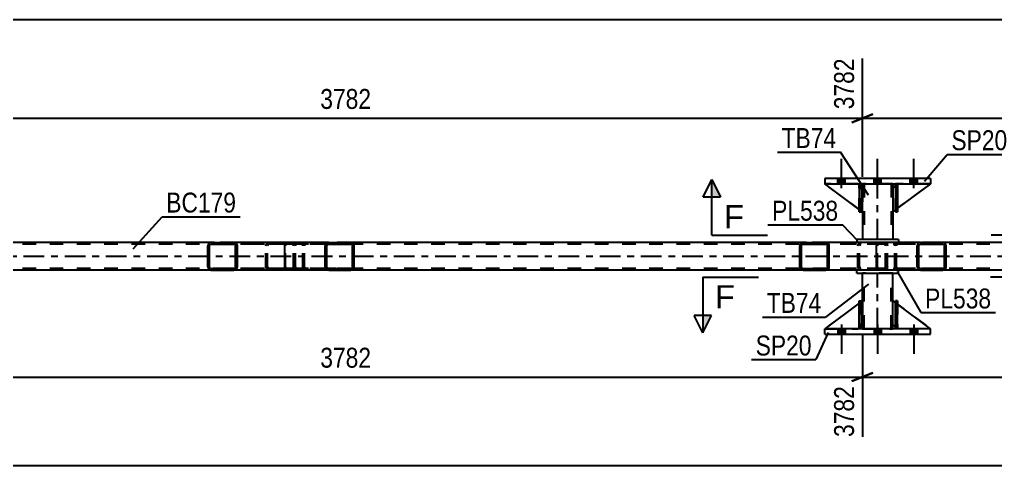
# Model space of a CAD drawing. Header units: millimetres. Extents: x 0 to 841, y 0 to 594.
# Drawn here: x 121.7 to 262, y 183 to 247.1 of the extents above; entities that cross this region are included whole.
import ezdxf

# ---------------------------------------------------------------- set-up
doc = ezdxf.new("R2010")
doc.units = ezdxf.units.MM
doc.linetypes.add('DXK_LINE_DOT2', pattern=[3.9198, 1.9599, -1.9599])
doc.linetypes.add('DXK_LINE_DOT3', pattern=[5.9187, 2.979, -0.9799, 0.9799, -0.9799])
doc.styles.add('Arial', font='ARIAL.TTF', dxfattribs={"height": 0.2})
doc.styles.add('Arial Narrow', font='ARIALN.TTF', dxfattribs={"height": 0.2})

# ---------------------------------------------------------------- blocks, each defined once
blk = doc.blocks.new('Part-122568681-7029 - 6955')
at = {"color": 2, "linetype": 'Continuous'}
for p, q in [((242.74, 223.46), (242.42, 223.46)), ((242.42, 223.46), (242.42, 219.46)), ((242.74, 223.46), (242.74, 223.46)), ((242.74, 223.46), (242.74, 219.46)), ((242.74, 219.46), (242.42, 219.46))]:
    blk.add_line(p, q, dxfattribs=at)
at = {"color": 7, "linetype": 'DXK_LINE_DOT2'}
for p, q in [((242.42, 222.86), (242.42, 223.46)), ((242.74, 222.86), (242.74, 223.46)), ((242.74, 223.46), (242.74, 223.46)), ((242.74, 222.86), (242.42, 222.86)), ((242.42, 222.86), (242.42, 219.46)), ((242.74, 219.46), (242.74, 222.86))]:
    blk.add_line(p, q, dxfattribs=at)
blk = doc.blocks.new('Part-122568681-7239 - 6955')
at = {"color": 7, "linetype": 'DXK_LINE_DOT2'}
for p, q in [((247.87, 223.46), (247.27, 222.86)), ((247.27, 219.46), (252.67, 223.46)), ((252.67, 223.46), (247.87, 223.46)), ((247.27, 222.86), (247.27, 219.46))]:
    blk.add_line(p, q, dxfattribs=at)
blk = doc.blocks.new('Part-122568681-7024 - 6955')
at = {"color": 2, "linetype": 'Continuous'}
for p, q in [((247.62, 202.66), (247.62, 206.66)), ((247.62, 206.66), (247.94, 206.66)), ((247.94, 202.66), (247.94, 206.66)), ((247.62, 202.66), (247.62, 202.66)), ((247.94, 202.66), (247.62, 202.66))]:
    blk.add_line(p, q, dxfattribs=at)
at = {"color": 7, "linetype": 'DXK_LINE_DOT2'}
for p, q in [((247.62, 206.66), (247.62, 203.26)), ((247.94, 203.26), (247.94, 206.66)), ((247.62, 203.26), (247.62, 202.66)), ((247.62, 203.26), (247.94, 203.26)), ((247.94, 202.66), (247.94, 203.26)), ((247.94, 202.66), (247.94, 202.66))]:
    blk.add_line(p, q, dxfattribs=at)
blk = doc.blocks.new('Part-122568681-7209 - 6955')
at = {"linetype": 'Continuous'}
h = blk.add_hatch(dxfattribs=at)
h.set_pattern_fill('', scale=0.7, style=0, pattern_type=0)
h.set_pattern_definition([(45, (169.7658, 214.7662), (-1.57154, 1.57154), [])])
h.paths.add_polyline_path([(169.8, 214.58), (169.77, 214.77), (169.66, 214.92), (169.49, 215.03), (169.3, 215.06), (166.12, 215.06), (165.92, 215.03), (165.76, 214.92), (165.65, 214.77), (165.61, 214.58), (165.61, 211.54), (165.65, 211.36), (165.76, 211.2), (165.92, 211.1), (166.12, 211.06), (169.3, 211.06), (169.49, 211.1), (169.66, 211.2), (169.77, 211.36), (169.8, 211.54)])
h.paths.add_polyline_path([(169.53, 211.45), (169.48, 211.37), (169.4, 211.32), (169.3, 211.3), (166.12, 211.3), (166.02, 211.32), (165.94, 211.37), (165.88, 211.45), (165.87, 211.54), (165.87, 214.58), (165.88, 214.67), (165.94, 214.75), (166.02, 214.8), (166.12, 214.82), (169.3, 214.82), (169.4, 214.8), (169.48, 214.75), (169.53, 214.67), (169.55, 214.58), (169.55, 211.54)])
at = {"color": 2, "linetype": 'Continuous'}
for p, q in [((159.79, 214.58), (159.81, 214.77)), ((159.81, 214.77), (159.87, 214.92)), ((159.87, 214.92), (159.96, 215.03)), ((159.96, 215.03), (160.06, 215.06)), ((166.12, 215.06), (160.06, 215.06)), ((165.65, 214.77), (165.61, 214.58)), ((166.12, 215.06), (165.92, 215.03)), ((165.94, 214.75), (166.02, 214.8)), ((166.02, 214.8), (166.12, 214.82)), ((166.12, 215.06), (169.3, 215.06)), ((166.12, 214.82), (169.3, 214.82)), ((169.49, 215.03), (169.3, 215.06)), ((169.3, 214.82), (169.4, 214.8)), ((169.4, 214.8), (169.48, 214.75)), ((169.8, 214.58), (169.77, 214.77)), ((159.79, 211.54), (159.79, 214.58)), ((165.61, 211.54), (165.61, 214.58)), ((165.87, 214.58), (165.88, 214.67)), ((165.87, 211.54), (165.87, 214.58)), ((165.88, 214.67), (165.94, 214.75)), ((169.48, 214.75), (169.53, 214.67)), ((169.53, 214.67), (169.55, 214.58)), ((169.55, 211.54), (169.55, 214.58)), ((169.8, 211.54), (169.8, 214.58)), ((159.81, 211.36), (159.79, 211.54)), ((159.87, 211.2), (159.81, 211.36)), ((159.96, 211.1), (159.87, 211.2)), ((160.06, 211.06), (159.96, 211.1)), ((166.12, 211.06), (160.06, 211.06)), ((165.61, 211.54), (165.65, 211.36)), ((165.88, 211.45), (165.87, 211.54)), ((165.94, 211.37), (165.88, 211.45)), ((165.92, 211.1), (166.12, 211.06)), ((166.02, 211.32), (165.94, 211.37)), ((166.12, 211.3), (166.02, 211.32)), ((166.12, 211.3), (169.3, 211.3)), ((166.12, 211.06), (169.3, 211.06)), ((169.4, 211.32), (169.3, 211.3)), ((169.3, 211.06), (169.49, 211.1)), ((169.48, 211.37), (169.4, 211.32)), ((169.53, 211.45), (169.48, 211.37)), ((169.55, 211.54), (169.53, 211.45)), ((169.77, 211.36), (169.8, 211.54))]:
    blk.add_line(p, q, dxfattribs=at)
at = {"color": 7, "linetype": 'DXK_LINE_DOT2'}
for p, q in [((160.01, 214.8), (159.96, 214.75)), ((160.06, 214.82), (160.01, 214.8)), ((169.3, 214.82), (160.06, 214.82)), ((161.34, 214.82), (161.34, 215.06)), ((162.15, 215.06), (162.34, 215.03)), ((162.25, 214.8), (162.15, 214.82)), ((162.33, 214.75), (162.25, 214.8)), ((162.62, 214.77), (162.65, 214.58)), ((169.3, 215.06), (166.12, 215.06)), ((159.93, 214.67), (159.92, 214.58)), ((159.92, 211.54), (159.92, 214.58)), ((159.96, 214.75), (159.93, 214.67)), ((162.38, 214.67), (162.33, 214.75)), ((162.4, 214.58), (162.38, 214.67)), ((162.4, 211.54), (162.4, 214.58)), ((162.65, 211.54), (162.65, 214.58)), ((159.92, 211.54), (159.93, 211.45)), ((159.93, 211.45), (159.96, 211.37)), ((159.96, 211.37), (160.01, 211.32)), ((160.01, 211.32), (160.06, 211.3)), ((169.3, 211.3), (160.06, 211.3)), ((161.34, 211.06), (161.34, 211.3)), ((162.15, 211.3), (162.25, 211.32)), ((162.34, 211.1), (162.15, 211.06)), ((162.25, 211.32), (162.33, 211.37)), ((162.33, 211.37), (162.38, 211.45)), ((162.38, 211.45), (162.4, 211.54)), ((162.65, 211.54), (162.62, 211.36)), ((169.3, 211.06), (166.12, 211.06))]:
    blk.add_line(p, q, dxfattribs=at)
for centre, start, end in [((162.17, 214.57), 23.8497, 68.8062), ((162.17, 211.56), 291.1944, 336.1509)]:
    blk.add_arc(centre, 0.492, start, end, dxfattribs=at)
at = {"color": 2, "linetype": 'Continuous'}
for centre, start, end in [((166.1, 214.57), 111.1944, 156.1509), ((169.32, 214.57), 23.8497, 68.8062), ((166.1, 211.56), 203.8497, 248.8062), ((169.32, 211.56), 291.1944, 336.1509)]:
    blk.add_arc(centre, 0.492, start, end, dxfattribs=at)
blk = doc.blocks.new('Bolt-122568681-7098 - 6955')
at = {"linetype": 'Continuous'}
for points in [[(240.39, 202.66), (239.35, 202.66), (239.35, 201.86), (240.39, 201.86)], [(240.39, 202.66), (239.35, 202.66), (239.35, 201.86), (240.39, 201.86)], [(240.39, 202.66), (239.35, 202.66), (239.35, 201.86), (240.39, 201.86)], [(245.59, 202.66), (244.55, 202.66), (244.55, 201.86), (245.59, 201.86)], [(245.59, 202.66), (244.55, 202.66), (244.55, 201.86), (245.59, 201.86)], [(250.79, 202.66), (249.75, 202.66), (249.75, 201.86), (250.79, 201.86)], [(250.79, 202.66), (249.75, 202.66), (249.75, 201.86), (250.79, 201.86)], [(250.79, 202.66), (249.75, 202.66), (249.75, 201.86), (250.79, 201.86)]]:
    blk.add_hatch(color=1, dxfattribs=at).paths.add_polyline_path(points)
at = {"color": 1, "linetype": 'Continuous'}
for p, q in [((239.35, 202.66), (239.35, 201.86)), ((239.35, 202.66), (239.35, 201.86)), ((239.35, 202.66), (239.35, 201.86)), ((239.87, 203.26), (239.87, 199.06)), ((239.87, 203.26), (239.87, 199.06)), ((239.87, 203.26), (239.87, 199.06)), ((240.39, 202.66), (240.39, 201.86)), ((240.39, 202.66), (240.39, 201.86)), ((240.39, 202.66), (240.39, 201.86)), ((244.55, 202.66), (244.55, 201.86)), ((244.55, 202.66), (244.55, 201.86)), ((245.07, 203.26), (245.07, 199.06)), ((245.07, 203.26), (245.07, 199.06)), ((245.59, 202.66), (245.59, 201.86)), ((245.59, 202.66), (245.59, 201.86)), ((249.75, 202.66), (249.75, 201.86)), ((249.75, 202.66), (249.75, 201.86)), ((249.75, 202.66), (249.75, 201.86)), ((250.27, 203.26), (250.27, 199.06)), ((250.27, 203.26), (250.27, 199.06)), ((250.27, 203.26), (250.27, 199.06)), ((250.79, 202.66), (250.79, 201.86)), ((250.79, 202.66), (250.79, 201.86)), ((250.79, 202.66), (250.79, 201.86))]:
    blk.add_line(p, q, dxfattribs=at)
blk = doc.blocks.new('Part-122568681-7106 - 6955')
at = {"color": 2, "linetype": 'Continuous'}
for p, q in [((149.24, 215.06), (104.48, 215.06)), ((234.37, 215.06), (169.3, 215.06)), ((319.51, 215.06), (254.44, 215.06)), ((149.24, 211.06), (104.48, 211.06)), ((234.37, 211.06), (169.3, 211.06)), ((319.51, 211.06), (254.44, 211.06))]:
    blk.add_line(p, q, dxfattribs=at)
at = {"color": 7, "linetype": 'DXK_LINE_DOT2'}
for p, q in [((766.88, 214.83), (104.48, 214.82)), ((169.3, 215.06), (149.24, 215.06)), ((766.88, 215.07), (234.37, 215.06)), ((254.44, 215.06), (234.37, 215.06)), ((766.88, 211.31), (104.48, 211.3)), ((169.3, 211.06), (149.24, 211.06)), ((254.44, 211.06), (234.37, 211.06))]:
    blk.add_line(p, q, dxfattribs=at)
at = {"color": 7, "linetype": 'DXK_LINE_DOT3'}
blk.add_line((104.48, 213.06), (766.88, 213.07), dxfattribs=at)
blk = doc.blocks.new('Part-122568681-7227 - 6955')
at = {"color": 2, "linetype": 'Continuous'}
for p, q in [((247.27, 203.26), (247.27, 206.66)), ((247.62, 206.4), (247.27, 206.66)), ((252.67, 202.66), (247.94, 206.16)), ((247.62, 202.91), (247.27, 203.26))]:
    blk.add_line(p, q, dxfattribs=at)
at = {"color": 7, "linetype": 'DXK_LINE_DOT2'}
for p, q in [((247.94, 206.16), (247.62, 206.4)), ((247.87, 202.66), (247.62, 202.91)), ((252.67, 202.66), (247.87, 202.66)), ((252.67, 202.66), (252.67, 202.66)), ((252.67, 202.66), (252.67, 202.66))]:
    blk.add_line(p, q, dxfattribs=at)
blk = doc.blocks.new('Part-122568681-7099 - 6955')
at = {"linetype": 'Continuous'}
h = blk.add_hatch(dxfattribs=at)
h.set_pattern_fill('', scale=0.7, style=0, pattern_type=0)
h.set_pattern_definition([(45, (254.9, 214.7666), (-1.57154, 1.57154), [])])
h.paths.add_polyline_path([(254.94, 214.58), (254.9, 214.77), (254.79, 214.92), (254.63, 215.03), (254.44, 215.06), (251.25, 215.06), (251.06, 215.03), (250.9, 214.92), (250.79, 214.77), (250.75, 214.58), (250.75, 211.54), (250.79, 211.36), (250.9, 211.2), (251.06, 211.1), (251.25, 211.06), (254.44, 211.06), (254.63, 211.1), (254.79, 211.2), (254.9, 211.36), (254.94, 211.54)])
h.paths.add_polyline_path([(254.67, 211.45), (254.61, 211.37), (254.53, 211.32), (254.44, 211.3), (251.25, 211.3), (251.16, 211.32), (251.07, 211.37), (251.02, 211.45), (251, 211.54), (251, 214.58), (251.02, 214.67), (251.07, 214.75), (251.16, 214.8), (251.25, 214.82), (254.44, 214.82), (254.53, 214.8), (254.61, 214.75), (254.67, 214.67), (254.69, 214.58), (254.69, 211.54)])
at = {"color": 2, "linetype": 'Continuous'}
for p, q in [((244.92, 214.58), (244.94, 214.77)), ((244.94, 214.77), (245, 214.92)), ((245, 214.92), (245.09, 215.03)), ((245.09, 215.03), (245.19, 215.06)), ((251.25, 215.06), (245.19, 215.06)), ((250.79, 214.77), (250.75, 214.58)), ((251.25, 215.06), (251.06, 215.03)), ((251.07, 214.75), (251.16, 214.8)), ((251.16, 214.8), (251.25, 214.82)), ((251.25, 215.06), (254.44, 215.06)), ((251.25, 214.82), (254.44, 214.82)), ((254.63, 215.03), (254.44, 215.06)), ((254.44, 214.82), (254.53, 214.8)), ((254.53, 214.8), (254.61, 214.75)), ((254.94, 214.58), (254.9, 214.77)), ((244.92, 211.54), (244.92, 214.58)), ((250.75, 211.54), (250.75, 214.58)), ((251, 214.58), (251.02, 214.67)), ((251, 211.54), (251, 214.58)), ((251.02, 214.67), (251.07, 214.75)), ((254.61, 214.75), (254.67, 214.67)), ((254.67, 214.67), (254.69, 214.58)), ((254.69, 211.54), (254.69, 214.58)), ((254.94, 211.54), (254.94, 214.58)), ((244.94, 211.36), (244.92, 211.54)), ((245, 211.2), (244.94, 211.36)), ((245.09, 211.1), (245, 211.2)), ((245.19, 211.06), (245.09, 211.1)), ((251.25, 211.06), (245.19, 211.06)), ((250.75, 211.54), (250.79, 211.36)), ((251.02, 211.45), (251, 211.54)), ((251.07, 211.37), (251.02, 211.45)), ((251.06, 211.1), (251.25, 211.06)), ((251.16, 211.32), (251.07, 211.37)), ((251.25, 211.3), (251.16, 211.32)), ((251.25, 211.3), (254.44, 211.3)), ((251.25, 211.06), (254.44, 211.06)), ((254.53, 211.32), (254.44, 211.3)), ((254.44, 211.06), (254.63, 211.1)), ((254.61, 211.37), (254.53, 211.32)), ((254.67, 211.45), (254.61, 211.37)), ((254.69, 211.54), (254.67, 211.45)), ((254.9, 211.36), (254.94, 211.54))]:
    blk.add_line(p, q, dxfattribs=at)
at = {"color": 7, "linetype": 'DXK_LINE_DOT2'}
for p, q in [((245.14, 214.8), (245.1, 214.75)), ((245.19, 214.82), (245.14, 214.8)), ((254.44, 214.82), (245.19, 214.82)), ((246.47, 214.82), (246.47, 215.06)), ((247.29, 215.06), (247.48, 215.03)), ((247.38, 214.8), (247.29, 214.82)), ((247.46, 214.75), (247.38, 214.8)), ((247.75, 214.77), (247.79, 214.58)), ((254.44, 215.06), (251.25, 215.06)), ((245.07, 214.67), (245.06, 214.58)), ((245.06, 211.54), (245.06, 214.58)), ((245.1, 214.75), (245.07, 214.67)), ((247.52, 214.67), (247.46, 214.75)), ((247.54, 214.58), (247.52, 214.67)), ((247.54, 211.54), (247.54, 214.58)), ((247.79, 211.54), (247.79, 214.58)), ((245.06, 211.54), (245.07, 211.45)), ((245.07, 211.45), (245.1, 211.37)), ((245.1, 211.37), (245.14, 211.32)), ((245.14, 211.32), (245.19, 211.3)), ((254.44, 211.3), (245.19, 211.3)), ((246.47, 211.06), (246.47, 211.3)), ((247.29, 211.3), (247.38, 211.32)), ((247.48, 211.1), (247.29, 211.06)), ((247.38, 211.32), (247.46, 211.37)), ((247.46, 211.37), (247.52, 211.45)), ((247.52, 211.45), (247.54, 211.54)), ((247.79, 211.54), (247.75, 211.36)), ((254.44, 211.06), (251.25, 211.06))]:
    blk.add_line(p, q, dxfattribs=at)
for centre, start, end in [((247.3, 214.57), 23.8497, 68.8062), ((247.3, 211.56), 291.1944, 336.1509)]:
    blk.add_arc(centre, 0.492, start, end, dxfattribs=at)
at = {"color": 2, "linetype": 'Continuous'}
for centre, start, end in [((251.24, 214.57), 111.1944, 156.1509), ((254.45, 214.57), 23.8497, 68.8062), ((251.24, 211.56), 203.8497, 248.8062), ((254.45, 211.56), 291.1944, 336.1509)]:
    blk.add_arc(centre, 0.492, start, end, dxfattribs=at)
blk = doc.blocks.new('Part-122568681-7100 - 6955')
at = {"linetype": 'Continuous'}
h = blk.add_hatch(dxfattribs=at)
h.set_pattern_fill('', scale=0.7, style=0, pattern_type=0)
h.set_pattern_definition([(45, (238.082, 214.7665), (-1.57154, 1.57154), [])])
h.paths.add_polyline_path([(238.12, 214.58), (238.08, 214.77), (237.97, 214.92), (237.81, 215.03), (237.61, 215.06), (234.37, 215.06), (234.18, 215.03), (234.01, 214.92), (233.9, 214.77), (233.86, 214.58), (233.86, 211.54), (233.9, 211.36), (234.01, 211.2), (234.18, 211.1), (234.37, 211.06), (237.61, 211.06), (237.81, 211.1), (237.97, 211.2), (238.08, 211.36), (238.12, 211.54)])
h.paths.add_polyline_path([(237.85, 211.45), (237.79, 211.37), (237.71, 211.32), (237.61, 211.3), (234.37, 211.3), (234.28, 211.32), (234.19, 211.37), (234.14, 211.45), (234.12, 211.54), (234.12, 214.58), (234.14, 214.67), (234.19, 214.75), (234.28, 214.8), (234.37, 214.82), (237.61, 214.82), (237.71, 214.8), (237.79, 214.75), (237.85, 214.67), (237.87, 214.58), (237.87, 211.54)])
at = {"color": 2, "linetype": 'Continuous'}
for p, q in [((233.9, 214.77), (233.86, 214.58)), ((234.37, 215.06), (234.18, 215.03)), ((234.19, 214.75), (234.28, 214.8)), ((234.28, 214.8), (234.37, 214.82)), ((234.37, 215.06), (237.61, 215.06)), ((234.37, 214.82), (237.61, 214.82)), ((245.19, 215.06), (237.61, 215.06)), ((237.81, 215.03), (237.61, 215.06)), ((237.61, 214.82), (237.71, 214.8)), ((237.71, 214.8), (237.79, 214.75)), ((238.12, 214.58), (238.08, 214.77)), ((233.86, 211.54), (233.86, 214.58)), ((234.12, 214.58), (234.14, 214.67)), ((234.12, 211.54), (234.12, 214.58)), ((234.14, 214.67), (234.19, 214.75)), ((237.79, 214.75), (237.85, 214.67)), ((237.85, 214.67), (237.87, 214.58)), ((237.87, 211.54), (237.87, 214.58)), ((238.12, 211.54), (238.12, 214.58)), ((233.86, 211.54), (233.9, 211.36)), ((234.14, 211.45), (234.12, 211.54)), ((234.19, 211.37), (234.14, 211.45)), ((234.18, 211.1), (234.37, 211.06)), ((234.28, 211.32), (234.19, 211.37)), ((234.37, 211.3), (234.28, 211.32)), ((234.37, 211.3), (237.61, 211.3)), ((234.37, 211.06), (237.61, 211.06)), ((237.71, 211.32), (237.61, 211.3)), ((237.61, 211.06), (237.81, 211.1)), ((245.19, 211.06), (237.61, 211.06)), ((237.79, 211.37), (237.71, 211.32)), ((237.85, 211.45), (237.79, 211.37)), ((237.87, 211.54), (237.85, 211.45)), ((238.08, 211.36), (238.12, 211.54))]:
    blk.add_line(p, q, dxfattribs=at)
at = {"color": 7, "linetype": 'DXK_LINE_DOT2'}
for p, q in [((237.61, 215.06), (234.37, 215.06)), ((245.96, 214.82), (234.37, 214.82)), ((242.21, 214.58), (242.25, 214.77)), ((242.53, 215.03), (242.72, 215.06)), ((242.54, 214.75), (242.57, 214.77)), ((242.57, 214.77), (242.63, 214.8)), ((242.63, 214.8), (242.72, 214.82)), ((245.96, 215.06), (245.19, 215.06)), ((245.96, 215.06), (246.15, 215.03)), ((246.06, 214.8), (245.96, 214.82)), ((246.14, 214.75), (246.06, 214.8)), ((246.43, 214.77), (246.47, 214.58)), ((242.21, 211.54), (242.21, 214.58)), ((242.49, 214.67), (242.47, 214.58)), ((242.47, 211.54), (242.47, 214.58)), ((242.54, 214.75), (242.49, 214.67)), ((246.2, 214.67), (246.14, 214.75)), ((246.21, 214.58), (246.2, 214.67)), ((246.21, 211.54), (246.21, 214.58)), ((246.47, 211.54), (246.47, 214.58)), ((245.96, 211.3), (234.37, 211.3)), ((237.61, 211.06), (234.37, 211.06)), ((242.25, 211.36), (242.21, 211.54)), ((242.47, 211.54), (242.49, 211.45)), ((242.49, 211.45), (242.54, 211.37)), ((242.72, 211.06), (242.53, 211.1)), ((242.54, 211.37), (242.57, 211.36)), ((242.57, 211.36), (242.63, 211.32)), ((242.63, 211.32), (242.72, 211.3)), ((245.96, 211.06), (245.19, 211.06)), ((245.96, 211.3), (246.06, 211.32)), ((246.15, 211.1), (245.96, 211.06)), ((246.06, 211.32), (246.14, 211.37)), ((246.14, 211.37), (246.2, 211.45)), ((246.2, 211.45), (246.21, 211.54)), ((246.47, 211.54), (246.43, 211.36))]:
    blk.add_line(p, q, dxfattribs=at)
at = {"color": 2, "linetype": 'Continuous'}
for centre, start, end in [((234.36, 214.56), 110.7586, 155.6803), ((237.63, 214.56), 24.3202, 69.242), ((234.36, 211.56), 204.3202, 249.242), ((237.63, 211.56), 290.7586, 335.6803)]:
    blk.add_arc(centre, 0.496, start, end, dxfattribs=at)
at = {"color": 7, "linetype": 'DXK_LINE_DOT2'}
for centre, start, end in [((242.7, 214.56), 110.7586, 155.6803), ((245.98, 214.56), 24.3202, 69.242), ((242.7, 211.56), 204.3202, 249.242), ((245.98, 211.56), 290.7586, 335.6803)]:
    blk.add_arc(centre, 0.496, start, end, dxfattribs=at)
blk = doc.blocks.new('Bolt-122568681-7109 - 6955')
at = {"linetype": 'Continuous'}
for points in [[(239.35, 223.46), (240.39, 223.46), (240.39, 224.26), (239.35, 224.26)], [(239.35, 223.46), (240.39, 223.46), (240.39, 224.26), (239.35, 224.26)], [(239.35, 223.46), (240.39, 223.46), (240.39, 224.26), (239.35, 224.26)], [(244.55, 223.46), (245.59, 223.46), (245.59, 224.26), (244.55, 224.26)], [(244.55, 223.46), (245.59, 223.46), (245.59, 224.26), (244.55, 224.26)], [(249.75, 223.46), (250.79, 223.46), (250.79, 224.26), (249.75, 224.26)], [(249.75, 223.46), (250.79, 223.46), (250.79, 224.26), (249.75, 224.26)], [(249.75, 223.46), (250.79, 223.46), (250.79, 224.26), (249.75, 224.26)]]:
    blk.add_hatch(color=1, dxfattribs=at).paths.add_polyline_path(points)
at = {"color": 1, "linetype": 'Continuous'}
for p, q in [((239.87, 222.86), (239.87, 227.06)), ((239.87, 222.86), (239.87, 227.06)), ((239.87, 222.86), (239.87, 227.06)), ((245.07, 222.86), (245.07, 227.06)), ((245.07, 222.86), (245.07, 227.06)), ((250.27, 222.86), (250.27, 227.06)), ((250.27, 222.86), (250.27, 227.06)), ((250.27, 222.86), (250.27, 227.06)), ((239.35, 223.46), (239.35, 224.26)), ((239.35, 223.46), (239.35, 224.26)), ((239.35, 223.46), (239.35, 224.26)), ((240.39, 223.46), (240.39, 224.26)), ((240.39, 223.46), (240.39, 224.26)), ((240.39, 223.46), (240.39, 224.26)), ((244.55, 223.46), (244.55, 224.26)), ((244.55, 223.46), (244.55, 224.26)), ((245.59, 223.46), (245.59, 224.26)), ((245.59, 223.46), (245.59, 224.26)), ((249.75, 223.46), (249.75, 224.26)), ((249.75, 223.46), (249.75, 224.26)), ((249.75, 223.46), (249.75, 224.26)), ((250.79, 223.46), (250.79, 224.26)), ((250.79, 223.46), (250.79, 224.26)), ((250.79, 223.46), (250.79, 224.26))]:
    blk.add_line(p, q, dxfattribs=at)
blk = doc.blocks.new('Part-122568681-7118 - 6955')
at = {"color": 2, "linetype": 'Continuous'}
for p, q in [((248.07, 215.46), (242.07, 215.46)), ((242.07, 215.46), (242.07, 215.06)), ((248.07, 215.46), (248.07, 215.06))]:
    blk.add_line(p, q, dxfattribs=at)
at = {"color": 7, "linetype": 'DXK_LINE_DOT2'}
blk.add_line((248.07, 215.06), (242.07, 215.06), dxfattribs=at)
blk = doc.blocks.new('Part-122568681-7149 - 6955')
at = {"color": 7, "linetype": 'DXK_LINE_DOT2'}
for p, q in [((242.87, 219.46), (237.47, 223.46)), ((237.47, 223.46), (242.27, 223.46)), ((242.27, 223.46), (242.87, 222.86)), ((242.87, 222.86), (242.27, 223.46)), ((242.87, 222.86), (242.87, 219.46)), ((242.87, 222.86), (242.87, 222.86)), ((242.87, 222.86), (242.87, 219.46))]:
    blk.add_line(p, q, dxfattribs=at)
blk = doc.blocks.new('Part-122568681-7150 - 6955')
at = {"color": 2, "linetype": 'Continuous'}
for p, q in [((247.94, 223.46), (247.62, 223.46)), ((247.62, 223.46), (247.62, 219.46)), ((247.94, 223.46), (247.94, 223.46)), ((247.94, 223.46), (247.94, 219.46)), ((247.94, 219.46), (247.62, 219.46))]:
    blk.add_line(p, q, dxfattribs=at)
at = {"color": 7, "linetype": 'DXK_LINE_DOT2'}
for p, q in [((247.62, 222.86), (247.62, 223.46)), ((247.94, 222.86), (247.94, 223.46)), ((247.94, 223.46), (247.94, 223.46)), ((247.94, 222.86), (247.62, 222.86)), ((247.62, 222.86), (247.62, 219.46)), ((247.94, 219.46), (247.94, 222.86))]:
    blk.add_line(p, q, dxfattribs=at)
blk = doc.blocks.new('Part-122568681-7157 - 6955')
at = {"color": 7, "linetype": 'DXK_LINE_DOT2'}
for p, q in [((242.87, 206.66), (237.47, 202.66)), ((242.87, 203.26), (242.87, 206.66)), ((242.87, 206.66), (242.87, 203.26)), ((237.47, 202.66), (242.27, 202.66)), ((242.27, 202.66), (242.87, 203.26)), ((242.87, 203.26), (242.27, 202.66)), ((242.87, 203.26), (242.87, 203.26))]:
    blk.add_line(p, q, dxfattribs=at)
blk = doc.blocks.new('Part-122568681-7158 - 6955')
at = {"color": 7, "linetype": 'DXK_LINE_DOT2'}
for p, q in [((242.74, 206.57), (242.42, 206.33)), ((242.87, 203.26), (242.87, 206.66)), ((237.47, 202.66), (242.27, 202.66)), ((242.87, 203.26), (242.27, 202.66)), ((242.74, 203.14), (242.42, 202.82))]:
    blk.add_line(p, q, dxfattribs=at)
at = {"color": 2, "linetype": 'Continuous'}
for p, q in [((242.87, 206.66), (242.74, 206.57)), ((242.87, 203.26), (242.87, 206.66)), ((242.42, 206.33), (237.47, 202.66)), ((242.42, 202.82), (242.27, 202.66)), ((242.87, 203.26), (242.74, 203.14)), ((242.87, 203.26), (242.87, 203.26))]:
    blk.add_line(p, q, dxfattribs=at)
blk = doc.blocks.new('Part-122568681-7159 - 6955')
at = {"color": 7, "linetype": 'DXK_LINE_DOT2'}
for p, q in [((242.42, 222.86), (242.42, 223.46)), ((242.42, 223.46), (242.42, 223.46)), ((242.42, 223.46), (242.42, 219.46)), ((242.74, 223.46), (242.42, 223.46)), ((242.74, 222.86), (242.74, 223.46)), ((242.74, 219.46), (242.74, 223.46)), ((242.42, 219.46), (242.42, 222.86)), ((242.42, 222.86), (242.74, 222.86)), ((242.74, 222.86), (242.74, 219.46)), ((242.42, 219.46), (242.74, 219.46))]:
    blk.add_line(p, q, dxfattribs=at)
blk = doc.blocks.new('Part-122568681-7160 - 6955')
at = {"color": 7, "linetype": 'DXK_LINE_DOT2'}
for p, q in [((247.27, 203.26), (247.27, 206.66)), ((247.27, 206.66), (252.67, 202.66)), ((247.87, 202.66), (247.27, 203.26)), ((252.67, 202.66), (247.87, 202.66))]:
    blk.add_line(p, q, dxfattribs=at)
blk = doc.blocks.new('Part-122568681-7166 - 6955')
at = {"color": 7, "linetype": 'DXK_LINE_DOT2'}
for p, q in [((247.94, 206.66), (247.62, 206.66)), ((247.62, 203.26), (247.62, 206.66)), ((247.62, 206.66), (247.62, 202.66)), ((247.94, 206.66), (247.94, 203.26)), ((247.94, 202.66), (247.94, 206.66)), ((247.94, 203.26), (247.62, 203.26)), ((247.62, 202.66), (247.62, 203.26)), ((247.94, 202.66), (247.62, 202.66)), ((247.94, 203.26), (247.94, 202.66)), ((247.94, 202.66), (247.94, 202.66))]:
    blk.add_line(p, q, dxfattribs=at)
blk = doc.blocks.new('Part-122568681-7172 - 6955')
at = {"color": 2, "linetype": 'Continuous'}
for p, q in [((242.87, 223.46), (242.87, 222.86)), ((247.27, 223.46), (247.27, 222.86)), ((242.87, 219.46), (242.87, 215.46)), ((247.27, 219.46), (247.27, 215.46))]:
    blk.add_line(p, q, dxfattribs=at)
at = {"color": 7, "linetype": 'DXK_LINE_DOT2'}
for p, q in [((247.27, 223.46), (242.87, 223.46)), ((243.11, 223.46), (243.11, 215.46)), ((247.03, 223.46), (247.03, 215.46)), ((242.87, 222.86), (242.87, 219.46)), ((247.27, 222.86), (247.27, 219.46)), ((247.27, 215.46), (242.87, 215.46))]:
    blk.add_line(p, q, dxfattribs=at)
at = {"color": 7, "linetype": 'DXK_LINE_DOT3'}
blk.add_line((245.07, 215.46), (245.07, 223.46), dxfattribs=at)
blk = doc.blocks.new('Part-122568681-7189 - 6955')
at = {"color": 2, "linetype": 'Continuous'}
for p, q in [((242.42, 202.66), (242.42, 206.66)), ((242.42, 206.66), (242.74, 206.66)), ((242.74, 202.66), (242.74, 206.66)), ((242.42, 202.66), (242.42, 202.66)), ((242.74, 202.66), (242.42, 202.66))]:
    blk.add_line(p, q, dxfattribs=at)
at = {"color": 7, "linetype": 'DXK_LINE_DOT2'}
for p, q in [((242.42, 206.66), (242.42, 203.26)), ((242.74, 203.26), (242.74, 206.66)), ((242.42, 203.26), (242.42, 202.66)), ((242.42, 203.26), (242.74, 203.26)), ((242.74, 202.66), (242.74, 203.26)), ((242.74, 202.66), (242.74, 202.66))]:
    blk.add_line(p, q, dxfattribs=at)
blk = doc.blocks.new('Part-122568681-7192 - 6955')
at = {"color": 7, "linetype": 'DXK_LINE_DOT2'}
for p, q in [((247.62, 222.86), (247.62, 223.46)), ((247.62, 223.46), (247.62, 223.46)), ((247.62, 223.46), (247.62, 219.46)), ((247.94, 223.46), (247.62, 223.46)), ((247.94, 222.86), (247.94, 223.46)), ((247.94, 219.46), (247.94, 223.46)), ((247.62, 219.46), (247.62, 222.86)), ((247.62, 222.86), (247.94, 222.86)), ((247.94, 222.86), (247.94, 219.46)), ((247.62, 219.46), (247.94, 219.46))]:
    blk.add_line(p, q, dxfattribs=at)
blk = doc.blocks.new('Part-122568681-7198 - 6955')
at = {"color": 2, "linetype": 'Continuous'}
for p, q in [((237.47, 201.86), (237.47, 202.66)), ((252.67, 202.66), (237.47, 202.66)), ((252.67, 201.86), (252.67, 202.66)), ((237.47, 201.86), (252.67, 201.86))]:
    blk.add_line(p, q, dxfattribs=at)
blk = doc.blocks.new('Part-122568681-7203 - 6955')
at = {"color": 2, "linetype": 'Continuous'}
for p, q in [((252.67, 224.26), (237.47, 224.26)), ((237.47, 224.26), (237.47, 223.46)), ((237.47, 223.46), (252.67, 223.46)), ((252.67, 224.26), (252.67, 223.46))]:
    blk.add_line(p, q, dxfattribs=at)
blk = doc.blocks.new('Part-122568681-7208 - 6955')
at = {"color": 2, "linetype": 'Continuous'}
for p, q in [((242.87, 206.66), (242.87, 210.66)), ((247.27, 206.66), (247.27, 210.66)), ((242.87, 202.66), (242.87, 203.26)), ((247.27, 202.66), (247.27, 203.26))]:
    blk.add_line(p, q, dxfattribs=at)
at = {"color": 7, "linetype": 'DXK_LINE_DOT2'}
for p, q in [((247.27, 210.66), (242.87, 210.66)), ((243.11, 202.66), (243.11, 210.66)), ((247.03, 202.66), (247.03, 210.66)), ((242.87, 203.26), (242.87, 206.66)), ((247.27, 203.26), (247.27, 206.66)), ((242.87, 202.66), (247.27, 202.66))]:
    blk.add_line(p, q, dxfattribs=at)
at = {"color": 7, "linetype": 'DXK_LINE_DOT3'}
blk.add_line((245.07, 202.66), (245.07, 210.66), dxfattribs=at)
blk = doc.blocks.new('Part-122568681-7210 - 6955')
at = {"linetype": 'Continuous'}
h = blk.add_hatch(dxfattribs=at)
h.set_pattern_fill('', scale=0.7, style=0, pattern_type=0)
h.set_pattern_definition([(45, (152.9477, 214.7661), (-1.57154, 1.57154), [])])
h.paths.add_polyline_path([(152.99, 214.58), (152.95, 214.77), (152.84, 214.92), (152.67, 215.03), (152.48, 215.06), (149.24, 215.06), (149.05, 215.03), (148.88, 214.92), (148.77, 214.77), (148.73, 214.58), (148.73, 211.54), (148.77, 211.36), (148.88, 211.2), (149.05, 211.1), (149.24, 211.06), (152.48, 211.06), (152.67, 211.1), (152.84, 211.2), (152.95, 211.36), (152.99, 211.54)])
h.paths.add_polyline_path([(152.71, 211.45), (152.66, 211.37), (152.57, 211.32), (152.48, 211.3), (149.24, 211.3), (149.14, 211.32), (149.06, 211.37), (149, 211.45), (148.99, 211.54), (148.99, 214.58), (149, 214.67), (149.06, 214.75), (149.14, 214.8), (149.24, 214.82), (152.48, 214.82), (152.57, 214.8), (152.66, 214.75), (152.71, 214.67), (152.73, 214.58), (152.73, 211.54)])
at = {"color": 2, "linetype": 'Continuous'}
for p, q in [((148.77, 214.77), (148.73, 214.58)), ((149.24, 215.06), (149.05, 215.03)), ((149.06, 214.75), (149.14, 214.8)), ((149.14, 214.8), (149.24, 214.82)), ((149.24, 215.06), (152.48, 215.06)), ((149.24, 214.82), (152.48, 214.82)), ((160.06, 215.06), (152.48, 215.06)), ((152.67, 215.03), (152.48, 215.06)), ((152.48, 214.82), (152.57, 214.8)), ((152.57, 214.8), (152.66, 214.75)), ((152.99, 214.58), (152.95, 214.77)), ((148.73, 211.54), (148.73, 214.58)), ((148.99, 214.58), (149, 214.67)), ((148.99, 211.54), (148.99, 214.58)), ((149, 214.67), (149.06, 214.75)), ((152.66, 214.75), (152.71, 214.67)), ((152.71, 214.67), (152.73, 214.58)), ((152.73, 211.54), (152.73, 214.58)), ((152.99, 211.54), (152.99, 214.58)), ((148.73, 211.54), (148.77, 211.36)), ((149, 211.45), (148.99, 211.54)), ((149.06, 211.37), (149, 211.45)), ((149.05, 211.1), (149.24, 211.06)), ((149.14, 211.32), (149.06, 211.37)), ((149.24, 211.3), (149.14, 211.32)), ((149.24, 211.3), (152.48, 211.3)), ((149.24, 211.06), (152.48, 211.06)), ((152.57, 211.32), (152.48, 211.3)), ((152.48, 211.06), (152.67, 211.1)), ((160.06, 211.06), (152.48, 211.06)), ((152.66, 211.37), (152.57, 211.32)), ((152.71, 211.45), (152.66, 211.37)), ((152.73, 211.54), (152.71, 211.45)), ((152.95, 211.36), (152.99, 211.54))]:
    blk.add_line(p, q, dxfattribs=at)
at = {"color": 7, "linetype": 'DXK_LINE_DOT2'}
for p, q in [((152.48, 215.06), (149.24, 215.06)), ((160.83, 214.82), (149.24, 214.82)), ((157.08, 214.58), (157.12, 214.77)), ((157.39, 215.03), (157.59, 215.06)), ((157.49, 214.8), (157.41, 214.75)), ((157.59, 214.82), (157.49, 214.8)), ((160.83, 215.06), (160.06, 215.06)), ((160.83, 215.06), (161.02, 215.03)), ((160.92, 214.8), (160.83, 214.82)), ((161.01, 214.75), (160.92, 214.8)), ((161.3, 214.77), (161.34, 214.58)), ((157.08, 211.54), (157.08, 214.58)), ((157.35, 214.67), (157.33, 214.58)), ((157.33, 211.54), (157.33, 214.58)), ((157.41, 214.75), (157.35, 214.67)), ((161.06, 214.67), (161.01, 214.75)), ((161.08, 214.58), (161.06, 214.67)), ((161.08, 211.54), (161.08, 214.58)), ((161.34, 211.54), (161.34, 214.58)), ((160.83, 211.3), (149.24, 211.3)), ((152.48, 211.06), (149.24, 211.06)), ((157.12, 211.36), (157.08, 211.54)), ((157.33, 211.54), (157.35, 211.45)), ((157.35, 211.45), (157.41, 211.37)), ((157.59, 211.06), (157.39, 211.1)), ((157.41, 211.37), (157.43, 211.36)), ((157.43, 211.36), (157.49, 211.32)), ((157.49, 211.32), (157.59, 211.3)), ((160.83, 211.06), (160.06, 211.06)), ((160.83, 211.3), (160.92, 211.32)), ((161.02, 211.1), (160.83, 211.06)), ((160.92, 211.32), (161.01, 211.37)), ((161.01, 211.37), (161.06, 211.45)), ((161.06, 211.45), (161.08, 211.54)), ((161.34, 211.54), (161.3, 211.36))]:
    blk.add_line(p, q, dxfattribs=at)
at = {"color": 2, "linetype": 'Continuous'}
for centre, start, end in [((149.22, 214.56), 110.7586, 155.6803), ((152.5, 214.56), 24.3202, 69.242), ((149.22, 211.56), 204.3202, 249.242), ((152.5, 211.56), 290.7586, 335.6803)]:
    blk.add_arc(centre, 0.496, start, end, dxfattribs=at)
at = {"color": 7, "linetype": 'DXK_LINE_DOT2'}
for centre, start, end in [((157.57, 214.56), 110.7586, 155.6803), ((160.84, 214.56), 24.3202, 69.242), ((157.57, 211.56), 204.3202, 249.242), ((160.84, 211.56), 290.7586, 335.6803)]:
    blk.add_arc(centre, 0.496, start, end, dxfattribs=at)
blk = doc.blocks.new('Part-122568681-7223 - 6955')
at = {"color": 2, "linetype": 'Continuous'}
for p, q in [((242.07, 210.66), (242.07, 211.06)), ((242.07, 210.66), (248.07, 210.66)), ((248.07, 210.66), (248.07, 211.06))]:
    blk.add_line(p, q, dxfattribs=at)
at = {"color": 7, "linetype": 'DXK_LINE_DOT2'}
blk.add_line((248.07, 211.06), (242.07, 211.06), dxfattribs=at)
blk = doc.blocks.new('Part-122568681-7225 - 6955')
at = {"color": 7, "linetype": 'DXK_LINE_DOT2'}
for p, q in [((242.42, 206.66), (242.74, 206.66)), ((242.42, 203.26), (242.42, 206.66)), ((242.42, 206.66), (242.42, 202.66)), ((242.74, 206.66), (242.74, 203.26)), ((242.74, 202.66), (242.74, 206.57)), ((242.74, 203.26), (242.42, 203.26)), ((242.42, 202.66), (242.42, 203.26)), ((242.74, 202.66), (242.42, 202.66)), ((242.74, 203.26), (242.74, 202.66)), ((242.74, 202.66), (242.74, 202.66))]:
    blk.add_line(p, q, dxfattribs=at)
blk = doc.blocks.new('Part-122568681-7238 - 6955')
at = {"color": 2, "linetype": 'Continuous'}
for p, q in [((247.62, 223.22), (247.27, 222.86)), ((252.67, 223.46), (247.94, 219.96)), ((247.27, 222.86), (247.27, 219.46)), ((247.62, 219.72), (247.27, 219.46))]:
    blk.add_line(p, q, dxfattribs=at)
at = {"color": 7, "linetype": 'DXK_LINE_DOT2'}
for p, q in [((247.87, 223.46), (247.62, 223.22)), ((252.67, 223.46), (247.87, 223.46)), ((247.94, 219.96), (247.62, 219.72))]:
    blk.add_line(p, q, dxfattribs=at)
blk = doc.blocks.new('Part-122568681-7240 - 6955')
at = {"color": 2, "linetype": 'Continuous'}
for p, q in [((242.42, 219.79), (237.47, 223.46)), ((242.42, 223.31), (242.27, 223.46)), ((242.87, 222.86), (242.74, 222.99)), ((242.87, 222.86), (242.87, 222.86)), ((242.87, 219.46), (242.87, 222.86)), ((242.74, 219.56), (242.87, 219.46)), ((242.87, 219.46), (242.87, 219.46))]:
    blk.add_line(p, q, dxfattribs=at)
at = {"color": 7, "linetype": 'DXK_LINE_DOT2'}
for p, q in [((242.27, 223.46), (237.47, 223.46)), ((242.27, 223.46), (242.87, 222.86)), ((242.74, 222.99), (242.42, 223.31)), ((242.87, 222.86), (242.87, 219.46)), ((242.74, 219.56), (242.42, 219.79))]:
    blk.add_line(p, q, dxfattribs=at)
blk = doc.blocks.new('StraightDimension-122568681-7352 - 6955')
at = {"color": 7, "linetype": 'Continuous'}
for p, q in [((242.87, 224.46), (242.87, 241.5)), ((241.37, 232.29), (244.37, 233.49)), ((94.26, 232.89), (242.87, 232.89))]:
    blk.add_line(p, q, dxfattribs=at)
at = {"color": 0}
blk.add_wipeout([(172.82, 233.64), (172.82, 237.84), (164.31, 237.84), (164.31, 233.64)], dxfattribs=at)
at = {"color": 3, "style": 'Arial Narrow'}
blk.add_text('3782', height=2.863, dxfattribs=at).set_placement((164.91, 234.24))
at = {"color": 0, "linetype": 'Continuous'}
blk.add_wipeout([(242.27, 242.1), (238.07, 242.1), (238.07, 233.59), (242.27, 233.59)], dxfattribs=at)
at = {"color": 3, "linetype": 'Continuous', "style": 'Arial Narrow'}
blk.add_text('3782', height=2.863, rotation=90.0002, dxfattribs=at).set_placement((241.67, 234.19))
blk = doc.blocks.new('StraightDimension-122568681-7291 - 6955')
at = {"color": 7, "linetype": 'Continuous'}
blk.add_line((94.26, 183.01), (777.74, 183.01), dxfattribs=at)
blk = doc.blocks.new('StraightDimension-122568681-7313 - 6955')
at = {"color": 7, "linetype": 'Continuous'}
for p, q in [((242.87, 201.66), (242.87, 187.1)), ((244.37, 196.31), (241.37, 195.11)), ((242.87, 195.71), (498.27, 195.71))]:
    blk.add_line(p, q, dxfattribs=at)
blk = doc.blocks.new('StraightDimension-122568681-7319 - 6955')
at = {"color": 7, "linetype": 'Continuous'}
for p, q in [((242.87, 201.66), (242.87, 187.1)), ((94.26, 195.71), (242.87, 195.71)), ((241.37, 195.11), (244.37, 196.31))]:
    blk.add_line(p, q, dxfattribs=at)
at = {"color": 0}
blk.add_wipeout([(172.82, 196.46), (172.82, 200.66), (164.31, 200.66), (164.31, 196.46)], dxfattribs=at)
at = {"color": 3, "style": 'Arial Narrow'}
blk.add_text('3782', height=2.863, dxfattribs=at).set_placement((164.91, 197.06))
at = {"color": 0, "linetype": 'Continuous'}
blk.add_wipeout([(242.27, 195.01), (238.07, 195.01), (238.07, 186.5), (242.27, 186.5)], dxfattribs=at)
at = {"color": 3, "linetype": 'Continuous', "style": 'Arial Narrow'}
blk.add_text('3782', height=2.863, rotation=90.0002, dxfattribs=at).set_placement((241.67, 187.1))
blk = doc.blocks.new('StraightDimension-122568681-7356 - 6955')
at = {"color": 7, "linetype": 'Continuous'}
for p, q in [((242.87, 224.46), (242.87, 241.5)), ((244.37, 233.49), (241.37, 232.29)), ((242.87, 232.89), (498.27, 232.89))]:
    blk.add_line(p, q, dxfattribs=at)
blk = doc.blocks.new('StraightDimension-122568681-9031 - 6955')
at = {"color": 7, "linetype": 'Continuous'}
blk.add_line((94.26, 247.08), (777.1, 247.08), dxfattribs=at)
blk = doc.blocks.new('Mark-122568681-7102 - 6955')
at = {"color": 0}
blk.add_wipeout([(152.81, 219.35), (152.81, 222.35), (142.76, 222.35), (142.76, 219.35)], dxfattribs=at)
blk.add_wipeout([(152.81, 219.35), (152.81, 222.35), (142.76, 222.35), (142.76, 219.35)], dxfattribs=at)
at = {"color": 30, "linetype": 'Continuous'}
for p, q in [((138.02, 214.12), (142.16, 218.75)), ((142.16, 218.75), (153.41, 218.75))]:
    blk.add_line(p, q, dxfattribs=at)
at = {"color": 3, "style": 'Arial Narrow'}
blk.add_text('BC179', height=2.863, dxfattribs=at).set_placement((142.76, 219.35))
blk = doc.blocks.new('Mark-122568681-7114 - 6955')
at = {"color": 0}
blk.add_wipeout([(239.4, 218.18), (239.4, 221.18), (229.9, 221.18), (229.9, 218.18)], dxfattribs=at)
blk.add_wipeout([(239.4, 218.18), (239.4, 221.18), (229.9, 221.18), (229.9, 218.18)], dxfattribs=at)
at = {"color": 30, "linetype": 'Continuous'}
for p in [(229.3, 217.58), (242.24, 215.27)]:
    blk.add_line(p, (240, 217.58), dxfattribs=at)
at = {"color": 3, "style": 'Arial Narrow'}
blk.add_text('PL538', height=2.863, dxfattribs=at).set_placement((229.9, 218.18))
blk = doc.blocks.new('Mark-122568681-7199 - 6955')
at = {"color": 0}
blk.add_wipeout([(263.72, 228.31), (263.72, 231.31), (255.68, 231.31), (255.68, 228.31)], dxfattribs=at)
blk.add_wipeout([(263.72, 228.31), (263.72, 231.31), (255.68, 231.31), (255.68, 228.31)], dxfattribs=at)
at = {"color": 30, "linetype": 'Continuous'}
for p, q in [((251.81, 223.86), (255.08, 227.71)), ((255.08, 227.71), (264.32, 227.71))]:
    blk.add_line(p, q, dxfattribs=at)
at = {"color": 3, "style": 'Arial Narrow'}
blk.add_text('SP20', height=2.863, dxfattribs=at).set_placement((255.68, 228.31))
blk = doc.blocks.new('Mark-122568681-7168 - 6955')
at = {"color": 0}
blk.add_wipeout([(239.11, 228.62), (239.11, 231.62), (231.26, 231.62), (231.26, 228.62)], dxfattribs=at)
blk.add_wipeout([(239.11, 228.62), (239.11, 231.62), (231.26, 231.62), (231.26, 228.62)], dxfattribs=at)
at = {"color": 30, "linetype": 'Continuous'}
for p in [(230.66, 228.02), (243.76, 221.85)]:
    blk.add_line(p, (239.71, 228.02), dxfattribs=at)
at = {"color": 3, "style": 'Arial Narrow'}
blk.add_text('TB74', height=2.863, dxfattribs=at).set_placement((231.26, 228.62))
blk = doc.blocks.new('Mark-122568681-7194 - 6955')
at = {"color": 0}
blk.add_wipeout([(235.57, 198.81), (235.57, 201.81), (227.53, 201.81), (227.53, 198.81)], dxfattribs=at)
blk.add_wipeout([(235.57, 198.81), (235.57, 201.81), (227.53, 201.81), (227.53, 198.81)], dxfattribs=at)
at = {"color": 30, "linetype": 'Continuous'}
for p in [(237.93, 202.11), (226.93, 198.21)]:
    blk.add_line(p, (236.17, 198.21), dxfattribs=at)
at = {"color": 3, "style": 'Arial Narrow'}
blk.add_text('SP20', height=2.863, dxfattribs=at).set_placement((227.53, 198.81))
blk = doc.blocks.new('Mark-122568681-7204 - 6955')
at = {"color": 0}
blk.add_wipeout([(236.97, 204.93), (236.97, 207.93), (229.12, 207.93), (229.12, 204.93)], dxfattribs=at)
blk.add_wipeout([(236.97, 204.93), (236.97, 207.93), (229.12, 207.93), (229.12, 204.93)], dxfattribs=at)
at = {"color": 30, "linetype": 'Continuous'}
for p in [(243.76, 209.05), (228.52, 204.33)]:
    blk.add_line(p, (237.57, 204.33), dxfattribs=at)
at = {"color": 3, "style": 'Arial Narrow'}
blk.add_text('TB74', height=2.863, dxfattribs=at).set_placement((229.12, 204.93))
blk = doc.blocks.new('Mark-122568681-7219 - 6955')
at = {"color": 0}
blk.add_wipeout([(261.4, 205.57), (261.4, 208.57), (251.9, 208.57), (251.9, 205.57)], dxfattribs=at)
blk.add_wipeout([(261.4, 205.57), (261.4, 208.57), (251.9, 208.57), (251.9, 205.57)], dxfattribs=at)
at = {"color": 30, "linetype": 'Continuous'}
for p, q in [((247.87, 210.86), (251.3, 204.97)), ((251.3, 204.97), (262, 204.97))]:
    blk.add_line(p, q, dxfattribs=at)
at = {"color": 3, "style": 'Arial Narrow'}
blk.add_text('PL538', height=2.863, dxfattribs=at).set_placement((251.9, 205.57))
blk = doc.blocks.new('SectionMark-122568681-7405 - 6955')
at = {"linetype": 'Continuous'}
for points in [[(222.49, 221.58), (221.24, 221.58), (221.24, 224.08)], [(269.42, 221.58), (268.17, 221.58), (269.42, 224.08)]]:
    blk.add_hatch(color=6, dxfattribs=at).paths.add_polyline_path(points)
at = {"color": 6, "linetype": 'Continuous'}
for p, q in [((219.99, 221.58), (221.24, 224.08)), ((221.24, 216.08), (221.24, 224.08)), ((221.24, 224.08), (222.49, 221.58)), ((269.42, 224.08), (268.17, 221.58)), ((269.42, 216.08), (269.42, 224.08)), ((269.42, 224.08), (270.67, 221.58)), ((222.49, 221.58), (219.99, 221.58)), ((268.17, 221.58), (270.67, 221.58)), ((221.24, 216.08), (229.24, 216.08)), ((269.42, 216.08), (261.42, 216.08))]:
    blk.add_line(p, q, dxfattribs=at)
at = {"color": 0, "linetype": 'Continuous'}
for points in [[(225.84, 217.08), (225.84, 220.58), (222.99, 220.58), (222.99, 217.08)], [(267.67, 217.08), (267.67, 220.58), (264.82, 220.58), (264.82, 217.08)]]:
    blk.add_wipeout(points, dxfattribs=at)
at = {"color": 3, "linetype": 'Continuous', "style": 'Arial'}
for p in [(222.99, 217.08), (264.82, 217.08)]:
    blk.add_text('F', height=3.34, dxfattribs=at).set_placement(p)
blk = doc.blocks.new('SectionMark-122568681-7409 - 6955')
at = {"linetype": 'Continuous'}
for points in [[(219.93, 204.57), (221.18, 204.57), (219.93, 202.07)], [(268.07, 204.57), (269.32, 204.57), (269.32, 202.07)]]:
    blk.add_hatch(color=6, dxfattribs=at).paths.add_polyline_path(points)
at = {"color": 6, "linetype": 'Continuous'}
for p, q in [((219.93, 210.07), (227.93, 210.07)), ((219.93, 210.07), (219.93, 202.07)), ((269.32, 210.07), (261.32, 210.07)), ((269.32, 210.07), (269.32, 202.07)), ((219.93, 202.07), (218.68, 204.57)), ((221.18, 204.57), (218.68, 204.57)), ((219.93, 202.07), (221.18, 204.57)), ((268.07, 204.57), (270.57, 204.57)), ((269.32, 202.07), (268.07, 204.57)), ((270.57, 204.57), (269.32, 202.07))]:
    blk.add_line(p, q, dxfattribs=at)
at = {"color": 0, "linetype": 'Continuous'}
for points in [[(224.53, 205.57), (224.53, 209.07), (221.68, 209.07), (221.68, 205.57)], [(267.57, 205.57), (267.57, 209.07), (264.72, 209.07), (264.72, 205.57)]]:
    blk.add_wipeout(points, dxfattribs=at)
at = {"color": 3, "linetype": 'Continuous', "style": 'Arial'}
for p in [(221.68, 205.57), (264.72, 205.57)]:
    blk.add_text('F', height=3.34, dxfattribs=at).set_placement(p)

msp = doc.modelspace()

# ---------------------------------------------------------------- block references
for name in ['Bolt-122568681-7109 - 6955', 'Part-122568681-7203 - 6955', 'Part-122568681-7149 - 6955', 'Part-122568681-7240 - 6955', 'Part-122568681-7029 - 6955', 'Part-122568681-7159 - 6955', 'Part-122568681-7172 - 6955', 'Part-122568681-7239 - 6955', 'Part-122568681-7238 - 6955', 'Part-122568681-7150 - 6955', 'Part-122568681-7192 - 6955', 'Part-122568681-7106 - 6955', 'Part-122568681-7210 - 6955', 'Part-122568681-7209 - 6955', 'Part-122568681-7100 - 6955', 'Part-122568681-7118 - 6955', 'Part-122568681-7099 - 6955', 'Part-122568681-7223 - 6955', 'Part-122568681-7208 - 6955', 'Part-122568681-7157 - 6955', 'Part-122568681-7158 - 6955', 'Part-122568681-7189 - 6955', 'Part-122568681-7225 - 6955', 'Part-122568681-7227 - 6955', 'Part-122568681-7160 - 6955', 'Part-122568681-7024 - 6955', 'Part-122568681-7166 - 6955', 'Part-122568681-7198 - 6955', 'Bolt-122568681-7098 - 6955']:
    msp.add_blockref(name, (0, 0))

# ---------------------------------------------------------------- next in the draw order: block references
for name in ['StraightDimension-122568681-7352 - 6955', 'StraightDimension-122568681-7291 - 6955']:
    msp.add_blockref(name, (0, 0))

# ---------------------------------------------------------------- next in the draw order: block references
for name in ['StraightDimension-122568681-7356 - 6955', 'Mark-122568681-7219 - 6955', 'StraightDimension-122568681-7313 - 6955']:
    msp.add_blockref(name, (0, 0))

# ---------------------------------------------------------------- next in the draw order: block references
for name in ['StraightDimension-122568681-9031 - 6955', 'StraightDimension-122568681-7319 - 6955']:
    msp.add_blockref(name, (0, 0))

# ---------------------------------------------------------------- next in the draw order: block references
for name in ['Mark-122568681-7199 - 6955', 'Mark-122568681-7102 - 6955', 'Mark-122568681-7114 - 6955', 'Mark-122568681-7204 - 6955', 'Mark-122568681-7194 - 6955']:
    msp.add_blockref(name, (0, 0))

# ---------------------------------------------------------------- next in the draw order: block references
for name in ['Mark-122568681-7168 - 6955', 'SectionMark-122568681-7409 - 6955']:
    msp.add_blockref(name, (0, 0))

# ---------------------------------------------------------------- next in the draw order: block references
msp.add_blockref('SectionMark-122568681-7405 - 6955', (0, 0))

doc.saveas('drawing.dxf')
